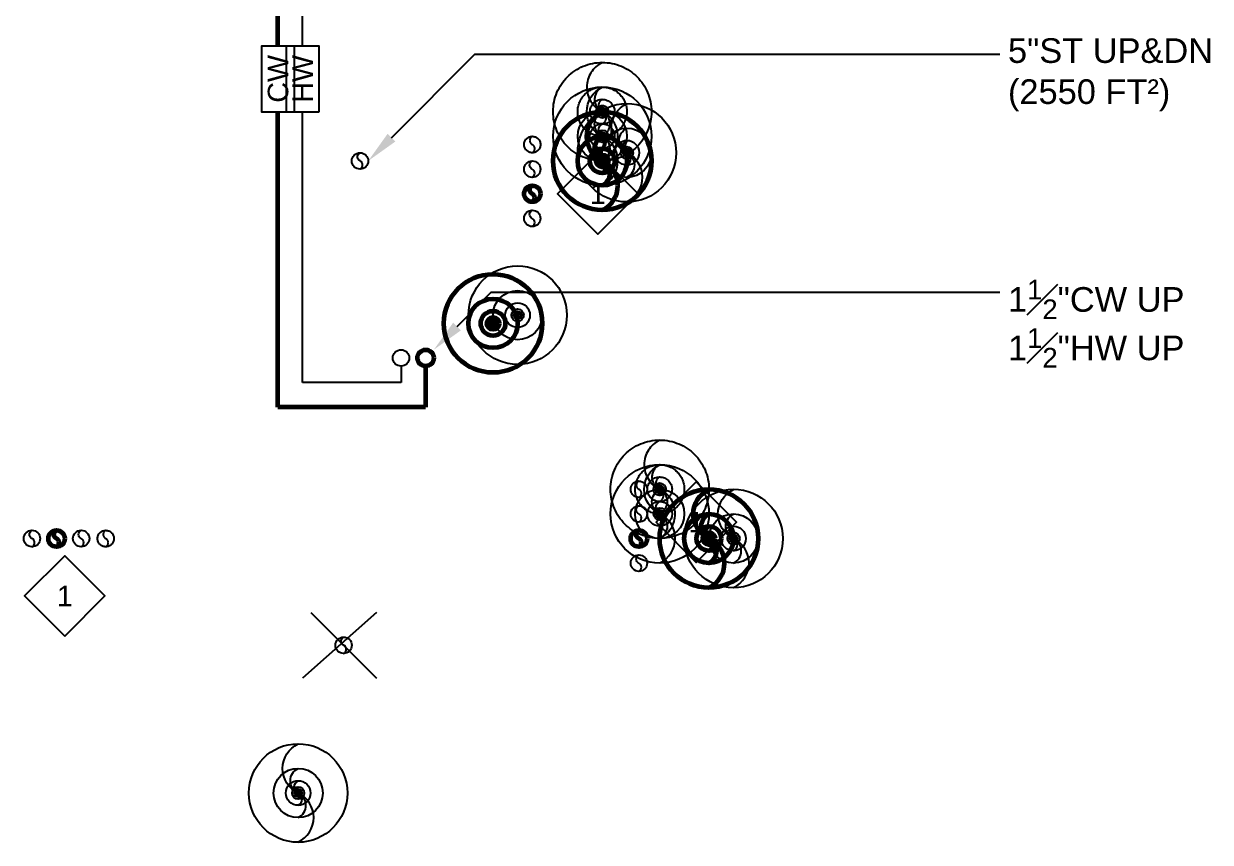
# Model space of a CAD drawing. Extents: x -3693 to 355, y -2748 to 2117.
# Drawn here: x -416 to 163, y -2280 to -1881 of the extents above; entities that cross this region are included whole.
import ezdxf
from ezdxf.enums import TextEntityAlignment as Align

# ---------------------------------------------------------------- set-up
doc = ezdxf.new("R2010")
doc.units = 0
doc.header["$LTSCALE"] = 48
doc.header["$MEASUREMENT"] = 0
doc.linetypes.add('VENT', pattern=[0.3, 0.2, -0.1])
for name, color, linetype in [('G-ANNO-TEXT', 70, 'Continuous'), ('G-ANNO-TEXT @ 128', 70, 'Continuous'), ('P-HW-N', 1, 'Continuous'), ('P-HW-N @ 1 (1)', 1, 'Continuous'), ('P-HW-N @ 1 (2)', 1, 'Continuous'), ('P-HW-N @ 12', 1, 'Continuous'), ('P-HW-N @ 128', 1, 'Continuous'), ('P-HW-N @ 16', 1, 'Continuous'), ('P-HW-N @ 192', 1, 'Continuous'), ('P-HW-N @ 2', 1, 'Continuous'), ('P-HW-N @ 24', 1, 'Continuous'), ('P-HW-N @ 384', 1, 'Continuous'), ('P-HW-N @ 4', 1, 'Continuous'), ('P-HW-N @ 48', 1, 'Continuous'), ('P-HW-N @ 64', 1, 'Continuous'), ('P-HW-N @ 768', 1, 'Continuous'), ('P-HW-N @ 8', 1, 'Continuous'), ('P-HW-N @ 96', 1, 'Continuous'), ('P-SAN-N', 6, 'Continuous'), ('P-SAN-N @ 1 (1)', 6, 'Continuous'), ('P-SAN-N @ 1 (2)', 6, 'Continuous'), ('P-SAN-N @ 12', 6, 'Continuous'), ('P-SAN-N @ 128', 6, 'Continuous'), ('P-SAN-N @ 16', 6, 'Continuous'), ('P-SAN-N @ 192', 6, 'Continuous'), ('P-SAN-N @ 2', 6, 'Continuous'), ('P-SAN-N @ 24', 6, 'Continuous'), ('P-SAN-N @ 384', 6, 'Continuous'), ('P-SAN-N @ 4', 6, 'Continuous'), ('P-SAN-N @ 48', 6, 'Continuous'), ('P-SAN-N @ 64', 6, 'Continuous'), ('P-SAN-N @ 768', 6, 'Continuous'), ('P-SAN-N @ 8', 6, 'Continuous'), ('P-SAN-N @ 96', 6, 'Continuous'), ('P-SANV-N', 5, 'VENT'), ('P-SANV-N @ 1 (1)', 5, 'VENT'), ('P-SANV-N @ 1 (2)', 5, 'VENT'), ('P-SANV-N @ 12', 5, 'VENT'), ('P-SANV-N @ 128', 5, 'VENT'), ('P-SANV-N @ 16', 5, 'VENT'), ('P-SANV-N @ 192', 5, 'VENT'), ('P-SANV-N @ 2', 5, 'VENT'), ('P-SANV-N @ 24', 5, 'VENT'), ('P-SANV-N @ 384', 5, 'VENT'), ('P-SANV-N @ 4', 5, 'VENT'), ('P-SANV-N @ 48', 5, 'VENT'), ('P-SANV-N @ 64', 5, 'VENT'), ('P-SANV-N @ 768', 5, 'VENT'), ('P-SANV-N @ 8', 5, 'VENT'), ('P-SANV-N @ 96', 5, 'VENT'), ('P-STRM-N', 2, 'Continuous'), ('P-STRM-N @ 1 (1)', 2, 'Continuous'), ('P-STRM-N @ 1 (2)', 2, 'Continuous'), ('P-STRM-N @ 12', 2, 'Continuous'), ('P-STRM-N @ 128', 2, 'Continuous'), ('P-STRM-N @ 16', 2, 'Continuous'), ('P-STRM-N @ 192', 2, 'Continuous'), ('P-STRM-N @ 2', 2, 'Continuous'), ('P-STRM-N @ 24', 2, 'Continuous'), ('P-STRM-N @ 384', 2, 'Continuous'), ('P-STRM-N @ 4', 2, 'Continuous'), ('P-STRM-N @ 48', 2, 'Continuous'), ('P-STRM-N @ 64', 2, 'Continuous'), ('P-STRM-N @ 768', 2, 'Continuous'), ('P-STRM-N @ 8', 2, 'Continuous'), ('P-STRM-N @ 96', 2, 'Continuous')]:
    doc.layers.add(name, color=color, linetype=linetype)
for name, color, linetype, lineweight in [('P-CW-N', 4, 'Continuous', 60), ('P-CW-N @ 1 (1)', 4, 'Continuous', 60), ('P-CW-N @ 1 (2)', 4, 'Continuous', 60), ('P-CW-N @ 12', 4, 'Continuous', 60), ('P-CW-N @ 128', 4, 'Continuous', 60), ('P-CW-N @ 16', 4, 'Continuous', 60), ('P-CW-N @ 192', 4, 'Continuous', 60), ('P-CW-N @ 2', 4, 'Continuous', 60), ('P-CW-N @ 24', 4, 'Continuous', 60), ('P-CW-N @ 384', 4, 'Continuous', 60), ('P-CW-N @ 4', 4, 'Continuous', 60), ('P-CW-N @ 48', 4, 'Continuous', 60), ('P-CW-N @ 64', 4, 'Continuous', 60), ('P-CW-N @ 768', 4, 'Continuous', 60), ('P-CW-N @ 8', 4, 'Continuous', 60), ('P-CW-N @ 96', 4, 'Continuous', 60)]:
    doc.layers.add(name, color=color, linetype=linetype, lineweight=lineweight)
doc.styles.add('Arial', font='arial.ttf')

# ---------------------------------------------------------------- blocks, each defined once
blk = doc.blocks.new('*U9')
blk.add_lwpolyline([(0, 0.03112, 0.634258), (0, 0, -0.634258), (0, -0.03112)], format="xyb")
blk.add_circle((0, 0), 0.03125)
blk = doc.blocks.new('*U714')
at = {"layer": 'P-STRM-N @ 1 (1)', "rotation": 180}
blk.add_blockref('*U9', (-282.16, -2256.26), dxfattribs=at)
at = {"layer": 'P-STRM-N @ 1 (2)', "rotation": 180}
blk.add_blockref('*U9', (-282.16, -2256.26), dxfattribs=at)
at = {"layer": 'P-STRM-N @ 12', "xscale": 12, "yscale": 12, "zscale": 12, "rotation": 180}
blk.add_blockref('*U9', (-282.16, -2256.26), dxfattribs=at)
at = {"layer": 'P-STRM-N @ 128', "xscale": 128, "yscale": 128, "zscale": 128, "rotation": 180}
blk.add_blockref('*U9', (-260, -2184.26), dxfattribs=at)
at = {"layer": 'P-STRM-N @ 16', "xscale": 16, "yscale": 16, "zscale": 16, "rotation": 180}
blk.add_blockref('*U9', (-282.16, -2256.26), dxfattribs=at)
at = {"layer": 'P-STRM-N @ 192', "xscale": 192, "yscale": 192, "zscale": 192, "rotation": 180}
blk.add_blockref('*U9', (-282.16, -2256.26), dxfattribs=at)
at = {"layer": 'P-STRM-N @ 2', "xscale": 2, "yscale": 2, "zscale": 2, "rotation": 180}
blk.add_blockref('*U9', (-282.16, -2256.26), dxfattribs=at)
at = {"layer": 'P-STRM-N @ 24', "xscale": 24, "yscale": 24, "zscale": 24, "rotation": 180}
blk.add_blockref('*U9', (-282.16, -2256.26), dxfattribs=at)
at = {"layer": 'P-STRM-N @ 384', "xscale": 384, "yscale": 384, "zscale": 384, "rotation": 180}
blk.add_blockref('*U9', (-282.16, -2256.26), dxfattribs=at)
at = {"layer": 'P-STRM-N @ 4', "xscale": 4, "yscale": 4, "zscale": 4, "rotation": 180}
blk.add_blockref('*U9', (-282.16, -2256.26), dxfattribs=at)
at = {"layer": 'P-STRM-N @ 48', "xscale": 48, "yscale": 48, "zscale": 48, "rotation": 180}
blk.add_blockref('*U9', (-282.16, -2256.26), dxfattribs=at)
at = {"layer": 'P-STRM-N @ 64', "xscale": 64, "yscale": 64, "zscale": 64, "rotation": 180}
blk.add_blockref('*U9', (-282.16, -2256.26), dxfattribs=at)
at = {"layer": 'P-STRM-N @ 768', "xscale": 768, "yscale": 768, "zscale": 768, "rotation": 180}
blk.add_blockref('*U9', (-282.16, -2256.26), dxfattribs=at)
at = {"layer": 'P-STRM-N @ 8', "xscale": 8, "yscale": 8, "zscale": 8, "rotation": 180}
blk.add_blockref('*U9', (-282.16, -2256.26), dxfattribs=at)
at = {"layer": 'P-STRM-N @ 96', "xscale": 96, "yscale": 96, "zscale": 96, "rotation": 180}
blk.add_blockref('*U9', (-282.16, -2256.26), dxfattribs=at)
blk = doc.blocks.new('DIAMOND TAG')
blk.add_lwpolyline([(0, -0.1533), (0.1533, 0), (0, 0.1533), (-0.1533, 0)], close=True)
at = {"style": 'Arial'}
blk.add_attdef('XXX', text='', height=0.0781, dxfattribs=at).set_placement((0, 0), align=Align.MIDDLE)
blk = doc.blocks.new('*U731')
at = {"layer": 'P-CW-N @ 1 (1)', "rotation": 180}
blk.add_blockref('*U9', (-133.84, -1948.26), dxfattribs=at)
at = {"layer": 'P-CW-N @ 1 (2)', "rotation": 180}
blk.add_blockref('*U9', (-133.84, -1948.26), dxfattribs=at)
at = {"layer": 'P-CW-N @ 12', "xscale": 12, "yscale": 12, "zscale": 12, "rotation": 180}
blk.add_blockref('*U9', (-133.84, -1948.26), dxfattribs=at)
at = {"layer": 'P-CW-N @ 128', "xscale": 128, "yscale": 128, "zscale": 128, "rotation": 180}
blk.add_blockref('*U9', (-168, -1964.26), dxfattribs=at)
at = {"layer": 'P-CW-N @ 16', "xscale": 16, "yscale": 16, "zscale": 16, "rotation": 180}
blk.add_blockref('*U9', (-133.84, -1948.26), dxfattribs=at)
at = {"layer": 'P-CW-N @ 192', "xscale": 192, "yscale": 192, "zscale": 192, "rotation": 180}
blk.add_blockref('*U9', (-133.84, -1948.26), dxfattribs=at)
at = {"layer": 'P-CW-N @ 2', "xscale": 2, "yscale": 2, "zscale": 2, "rotation": 180}
blk.add_blockref('*U9', (-133.84, -1948.26), dxfattribs=at)
at = {"layer": 'P-CW-N @ 24', "xscale": 24, "yscale": 24, "zscale": 24, "rotation": 180}
blk.add_blockref('*U9', (-133.84, -1948.26), dxfattribs=at)
at = {"layer": 'P-CW-N @ 384', "xscale": 384, "yscale": 384, "zscale": 384, "rotation": 180}
blk.add_blockref('*U9', (-133.84, -1948.26), dxfattribs=at)
at = {"layer": 'P-CW-N @ 4', "xscale": 4, "yscale": 4, "zscale": 4, "rotation": 180}
blk.add_blockref('*U9', (-133.84, -1948.26), dxfattribs=at)
at = {"layer": 'P-CW-N @ 48', "xscale": 48, "yscale": 48, "zscale": 48, "rotation": 180}
blk.add_blockref('*U9', (-133.84, -1948.26), dxfattribs=at)
at = {"layer": 'P-CW-N @ 64', "xscale": 64, "yscale": 64, "zscale": 64, "rotation": 180}
blk.add_blockref('*U9', (-133.84, -1948.26), dxfattribs=at)
at = {"layer": 'P-CW-N @ 768', "xscale": 768, "yscale": 768, "zscale": 768, "rotation": 180}
blk.add_blockref('*U9', (-133.84, -1948.26), dxfattribs=at)
at = {"layer": 'P-CW-N @ 8', "xscale": 8, "yscale": 8, "zscale": 8, "rotation": 180}
blk.add_blockref('*U9', (-133.84, -1948.26), dxfattribs=at)
at = {"layer": 'P-CW-N @ 96', "xscale": 96, "yscale": 96, "zscale": 96, "rotation": 180}
blk.add_blockref('*U9', (-133.84, -1948.26), dxfattribs=at)
blk = doc.blocks.new('*U732')
at = {"layer": 'P-HW-N @ 1 (1)', "rotation": 180}
blk.add_blockref('*U9', (-121.84, -1944.26), dxfattribs=at)
at = {"layer": 'P-HW-N @ 1 (2)', "rotation": 180}
blk.add_blockref('*U9', (-121.84, -1944.26), dxfattribs=at)
at = {"layer": 'P-HW-N @ 12', "xscale": 12, "yscale": 12, "zscale": 12, "rotation": 180}
blk.add_blockref('*U9', (-121.84, -1944.26), dxfattribs=at)
at = {"layer": 'P-HW-N @ 128', "xscale": 128, "yscale": 128, "zscale": 128, "rotation": 180}
blk.add_blockref('*U9', (-168, -1976.26), dxfattribs=at)
at = {"layer": 'P-HW-N @ 16', "xscale": 16, "yscale": 16, "zscale": 16, "rotation": 180}
blk.add_blockref('*U9', (-121.84, -1944.26), dxfattribs=at)
at = {"layer": 'P-HW-N @ 192', "xscale": 192, "yscale": 192, "zscale": 192, "rotation": 180}
blk.add_blockref('*U9', (-121.84, -1944.26), dxfattribs=at)
at = {"layer": 'P-HW-N @ 2', "xscale": 2, "yscale": 2, "zscale": 2, "rotation": 180}
blk.add_blockref('*U9', (-121.84, -1944.26), dxfattribs=at)
at = {"layer": 'P-HW-N @ 24', "xscale": 24, "yscale": 24, "zscale": 24, "rotation": 180}
blk.add_blockref('*U9', (-121.84, -1944.26), dxfattribs=at)
at = {"layer": 'P-HW-N @ 384', "xscale": 384, "yscale": 384, "zscale": 384, "rotation": 180}
blk.add_blockref('*U9', (-121.84, -1944.26), dxfattribs=at)
at = {"layer": 'P-HW-N @ 4', "xscale": 4, "yscale": 4, "zscale": 4, "rotation": 180}
blk.add_blockref('*U9', (-121.84, -1944.26), dxfattribs=at)
at = {"layer": 'P-HW-N @ 48', "xscale": 48, "yscale": 48, "zscale": 48, "rotation": 180}
blk.add_blockref('*U9', (-121.84, -1944.26), dxfattribs=at)
at = {"layer": 'P-HW-N @ 64', "xscale": 64, "yscale": 64, "zscale": 64, "rotation": 180}
blk.add_blockref('*U9', (-121.84, -1944.26), dxfattribs=at)
at = {"layer": 'P-HW-N @ 768', "xscale": 768, "yscale": 768, "zscale": 768, "rotation": 180}
blk.add_blockref('*U9', (-121.84, -1944.26), dxfattribs=at)
at = {"layer": 'P-HW-N @ 8', "xscale": 8, "yscale": 8, "zscale": 8, "rotation": 180}
blk.add_blockref('*U9', (-121.84, -1944.26), dxfattribs=at)
at = {"layer": 'P-HW-N @ 96', "xscale": 96, "yscale": 96, "zscale": 96, "rotation": 180}
blk.add_blockref('*U9', (-121.84, -1944.26), dxfattribs=at)
blk = doc.blocks.new('*U733')
at = {"layer": 'P-SAN-N @ 1 (1)', "rotation": 180}
blk.add_blockref('*U9', (-133.84, -1936.26), dxfattribs=at)
at = {"layer": 'P-SAN-N @ 1 (2)', "rotation": 180}
blk.add_blockref('*U9', (-133.84, -1936.26), dxfattribs=at)
at = {"layer": 'P-SAN-N @ 12', "xscale": 12, "yscale": 12, "zscale": 12, "rotation": 180}
blk.add_blockref('*U9', (-133.84, -1936.26), dxfattribs=at)
at = {"layer": 'P-SAN-N @ 128', "xscale": 128, "yscale": 128, "zscale": 128, "rotation": 180}
blk.add_blockref('*U9', (-168, -1952.26), dxfattribs=at)
at = {"layer": 'P-SAN-N @ 16', "xscale": 16, "yscale": 16, "zscale": 16, "rotation": 180}
blk.add_blockref('*U9', (-133.84, -1936.26), dxfattribs=at)
at = {"layer": 'P-SAN-N @ 192', "xscale": 192, "yscale": 192, "zscale": 192, "rotation": 180}
blk.add_blockref('*U9', (-133.84, -1936.26), dxfattribs=at)
at = {"layer": 'P-SAN-N @ 2', "xscale": 2, "yscale": 2, "zscale": 2, "rotation": 180}
blk.add_blockref('*U9', (-133.84, -1936.26), dxfattribs=at)
at = {"layer": 'P-SAN-N @ 24', "xscale": 24, "yscale": 24, "zscale": 24, "rotation": 180}
blk.add_blockref('*U9', (-133.84, -1936.26), dxfattribs=at)
at = {"layer": 'P-SAN-N @ 384', "xscale": 384, "yscale": 384, "zscale": 384, "rotation": 180}
blk.add_blockref('*U9', (-133.84, -1936.26), dxfattribs=at)
at = {"layer": 'P-SAN-N @ 4', "xscale": 4, "yscale": 4, "zscale": 4, "rotation": 180}
blk.add_blockref('*U9', (-133.84, -1936.26), dxfattribs=at)
at = {"layer": 'P-SAN-N @ 48', "xscale": 48, "yscale": 48, "zscale": 48, "rotation": 180}
blk.add_blockref('*U9', (-133.84, -1936.26), dxfattribs=at)
at = {"layer": 'P-SAN-N @ 64', "xscale": 64, "yscale": 64, "zscale": 64, "rotation": 180}
blk.add_blockref('*U9', (-133.84, -1936.26), dxfattribs=at)
at = {"layer": 'P-SAN-N @ 768', "xscale": 768, "yscale": 768, "zscale": 768, "rotation": 180}
blk.add_blockref('*U9', (-133.84, -1936.26), dxfattribs=at)
at = {"layer": 'P-SAN-N @ 8', "xscale": 8, "yscale": 8, "zscale": 8, "rotation": 180}
blk.add_blockref('*U9', (-133.84, -1936.26), dxfattribs=at)
at = {"layer": 'P-SAN-N @ 96', "xscale": 96, "yscale": 96, "zscale": 96, "rotation": 180}
blk.add_blockref('*U9', (-133.84, -1936.26), dxfattribs=at)
blk = doc.blocks.new('*U734')
at = {"layer": 'P-SANV-N @ 1 (1)', "rotation": 180}
blk.add_blockref('*U9', (-133.84, -1924.26), dxfattribs=at)
at = {"layer": 'P-SANV-N @ 1 (2)', "rotation": 180}
blk.add_blockref('*U9', (-133.84, -1924.26), dxfattribs=at)
at = {"layer": 'P-SANV-N @ 12', "xscale": 12, "yscale": 12, "zscale": 12, "rotation": 180}
blk.add_blockref('*U9', (-133.84, -1924.26), dxfattribs=at)
at = {"layer": 'P-SANV-N @ 128', "xscale": 128, "yscale": 128, "zscale": 128, "rotation": 180}
blk.add_blockref('*U9', (-168, -1940.26), dxfattribs=at)
at = {"layer": 'P-SANV-N @ 16', "xscale": 16, "yscale": 16, "zscale": 16, "rotation": 180}
blk.add_blockref('*U9', (-133.84, -1924.26), dxfattribs=at)
at = {"layer": 'P-SANV-N @ 192', "xscale": 192, "yscale": 192, "zscale": 192, "rotation": 180}
blk.add_blockref('*U9', (-133.84, -1924.26), dxfattribs=at)
at = {"layer": 'P-SANV-N @ 2', "xscale": 2, "yscale": 2, "zscale": 2, "rotation": 180}
blk.add_blockref('*U9', (-133.84, -1924.26), dxfattribs=at)
at = {"layer": 'P-SANV-N @ 24', "xscale": 24, "yscale": 24, "zscale": 24, "rotation": 180}
blk.add_blockref('*U9', (-133.84, -1924.26), dxfattribs=at)
at = {"layer": 'P-SANV-N @ 384', "xscale": 384, "yscale": 384, "zscale": 384, "rotation": 180}
blk.add_blockref('*U9', (-133.84, -1924.26), dxfattribs=at)
at = {"layer": 'P-SANV-N @ 4', "xscale": 4, "yscale": 4, "zscale": 4, "rotation": 180}
blk.add_blockref('*U9', (-133.84, -1924.26), dxfattribs=at)
at = {"layer": 'P-SANV-N @ 48', "xscale": 48, "yscale": 48, "zscale": 48, "rotation": 180}
blk.add_blockref('*U9', (-133.84, -1924.26), dxfattribs=at)
at = {"layer": 'P-SANV-N @ 64', "xscale": 64, "yscale": 64, "zscale": 64, "rotation": 180}
blk.add_blockref('*U9', (-133.84, -1924.26), dxfattribs=at)
at = {"layer": 'P-SANV-N @ 768', "xscale": 768, "yscale": 768, "zscale": 768, "rotation": 180}
blk.add_blockref('*U9', (-133.84, -1924.26), dxfattribs=at)
at = {"layer": 'P-SANV-N @ 8', "xscale": 8, "yscale": 8, "zscale": 8, "rotation": 180}
blk.add_blockref('*U9', (-133.84, -1924.26), dxfattribs=at)
at = {"layer": 'P-SANV-N @ 96', "xscale": 96, "yscale": 96, "zscale": 96, "rotation": 180}
blk.add_blockref('*U9', (-133.84, -1924.26), dxfattribs=at)
blk = doc.blocks.new('*U12')
blk.add_circle((0, 0), 0.03125)
blk = doc.blocks.new('*U747')
at = {"layer": 'P-CW-N @ 1 (1)', "rotation": 180}
blk.add_blockref('*U12', (-187.13, -2027.41), dxfattribs=at)
at = {"layer": 'P-CW-N @ 1 (2)', "rotation": 180}
blk.add_blockref('*U12', (-187.13, -2027.41), dxfattribs=at)
at = {"layer": 'P-CW-N @ 12', "xscale": 12, "yscale": 12, "zscale": 12, "rotation": 180}
blk.add_blockref('*U12', (-187.13, -2027.41), dxfattribs=at)
at = {"layer": 'P-CW-N @ 128', "xscale": 128, "yscale": 128, "zscale": 128, "rotation": 180}
blk.add_blockref('*U12', (-220, -2044.26), dxfattribs=at)
at = {"layer": 'P-CW-N @ 16', "xscale": 16, "yscale": 16, "zscale": 16, "rotation": 180}
blk.add_blockref('*U12', (-187.13, -2027.41), dxfattribs=at)
at = {"layer": 'P-CW-N @ 192', "xscale": 192, "yscale": 192, "zscale": 192, "rotation": 180}
blk.add_blockref('*U12', (-187.13, -2027.41), dxfattribs=at)
at = {"layer": 'P-CW-N @ 2', "xscale": 2, "yscale": 2, "zscale": 2, "rotation": 180}
blk.add_blockref('*U12', (-187.13, -2027.41), dxfattribs=at)
at = {"layer": 'P-CW-N @ 24', "xscale": 24, "yscale": 24, "zscale": 24, "rotation": 180}
blk.add_blockref('*U12', (-187.13, -2027.41), dxfattribs=at)
at = {"layer": 'P-CW-N @ 384', "xscale": 384, "yscale": 384, "zscale": 384, "rotation": 180}
blk.add_blockref('*U12', (-187.13, -2027.41), dxfattribs=at)
at = {"layer": 'P-CW-N @ 4', "xscale": 4, "yscale": 4, "zscale": 4, "rotation": 180}
blk.add_blockref('*U12', (-187.13, -2027.41), dxfattribs=at)
at = {"layer": 'P-CW-N @ 48', "xscale": 48, "yscale": 48, "zscale": 48, "rotation": 180}
blk.add_blockref('*U12', (-187.13, -2027.41), dxfattribs=at)
at = {"layer": 'P-CW-N @ 64', "xscale": 64, "yscale": 64, "zscale": 64, "rotation": 180}
blk.add_blockref('*U12', (-187.13, -2027.41), dxfattribs=at)
at = {"layer": 'P-CW-N @ 768', "xscale": 768, "yscale": 768, "zscale": 768, "rotation": 180}
blk.add_blockref('*U12', (-187.13, -2027.41), dxfattribs=at)
at = {"layer": 'P-CW-N @ 8', "xscale": 8, "yscale": 8, "zscale": 8, "rotation": 180}
blk.add_blockref('*U12', (-187.13, -2027.41), dxfattribs=at)
at = {"layer": 'P-CW-N @ 96', "xscale": 96, "yscale": 96, "zscale": 96, "rotation": 180}
blk.add_blockref('*U12', (-187.13, -2027.41), dxfattribs=at)
blk = doc.blocks.new('*U748')
at = {"layer": 'P-HW-N @ 1 (1)', "rotation": 180}
blk.add_blockref('*U12', (-175.13, -2023.41), dxfattribs=at)
at = {"layer": 'P-HW-N @ 1 (2)', "rotation": 180}
blk.add_blockref('*U12', (-175.13, -2023.41), dxfattribs=at)
at = {"layer": 'P-HW-N @ 12', "xscale": 12, "yscale": 12, "zscale": 12, "rotation": 180}
blk.add_blockref('*U12', (-175.13, -2023.41), dxfattribs=at)
at = {"layer": 'P-HW-N @ 128', "xscale": 128, "yscale": 128, "zscale": 128, "rotation": 180}
blk.add_blockref('*U12', (-232, -2044.26), dxfattribs=at)
at = {"layer": 'P-HW-N @ 16', "xscale": 16, "yscale": 16, "zscale": 16, "rotation": 180}
blk.add_blockref('*U12', (-175.13, -2023.41), dxfattribs=at)
at = {"layer": 'P-HW-N @ 192', "xscale": 192, "yscale": 192, "zscale": 192, "rotation": 180}
blk.add_blockref('*U12', (-175.13, -2023.41), dxfattribs=at)
at = {"layer": 'P-HW-N @ 2', "xscale": 2, "yscale": 2, "zscale": 2, "rotation": 180}
blk.add_blockref('*U12', (-175.13, -2023.41), dxfattribs=at)
at = {"layer": 'P-HW-N @ 24', "xscale": 24, "yscale": 24, "zscale": 24, "rotation": 180}
blk.add_blockref('*U12', (-175.13, -2023.41), dxfattribs=at)
at = {"layer": 'P-HW-N @ 384', "xscale": 384, "yscale": 384, "zscale": 384, "rotation": 180}
blk.add_blockref('*U12', (-175.13, -2023.41), dxfattribs=at)
at = {"layer": 'P-HW-N @ 4', "xscale": 4, "yscale": 4, "zscale": 4, "rotation": 180}
blk.add_blockref('*U12', (-175.13, -2023.41), dxfattribs=at)
at = {"layer": 'P-HW-N @ 48', "xscale": 48, "yscale": 48, "zscale": 48, "rotation": 180}
blk.add_blockref('*U12', (-175.13, -2023.41), dxfattribs=at)
at = {"layer": 'P-HW-N @ 64', "xscale": 64, "yscale": 64, "zscale": 64, "rotation": 180}
blk.add_blockref('*U12', (-175.13, -2023.41), dxfattribs=at)
at = {"layer": 'P-HW-N @ 768', "xscale": 768, "yscale": 768, "zscale": 768, "rotation": 180}
blk.add_blockref('*U12', (-175.13, -2023.41), dxfattribs=at)
at = {"layer": 'P-HW-N @ 8', "xscale": 8, "yscale": 8, "zscale": 8, "rotation": 180}
blk.add_blockref('*U12', (-175.13, -2023.41), dxfattribs=at)
at = {"layer": 'P-HW-N @ 96', "xscale": 96, "yscale": 96, "zscale": 96, "rotation": 180}
blk.add_blockref('*U12', (-175.13, -2023.41), dxfattribs=at)
blk = doc.blocks.new('*U20')
at = {"layer": 'DEFPOINTS'}
blk.add_lwpolyline([(-0.125, -0.0625), (0.125, -0.0625), (0.125, 0.0625), (-0.125, 0.0625)], close=True, dxfattribs=at)
at = {"style": 'Arial'}
blk.add_text('HW', height=0.07812, dxfattribs=at).set_placement((0, 0), align=Align.MIDDLE)
blk = doc.blocks.new('*U23')
at = {"layer": 'DEFPOINTS'}
blk.add_lwpolyline([(-0.125, -0.0625), (0.125, -0.0625), (0.125, 0.0625), (-0.125, 0.0625)], close=True, dxfattribs=at)
at = {"style": 'Arial'}
blk.add_text('CW', height=0.07812, dxfattribs=at).set_placement((0, 0), align=Align.MIDDLE)
blk = doc.blocks.new('*U787')
at = {"layer": 'P-STRM-N @ 1 (1)', "rotation": 180}
blk.add_blockref('*U9', (-282.16, -2256.26), dxfattribs=at)
at = {"layer": 'P-STRM-N @ 1 (2)', "rotation": 180}
blk.add_blockref('*U9', (-282.16, -2256.26), dxfattribs=at)
at = {"layer": 'P-STRM-N @ 12', "xscale": 12, "yscale": 12, "zscale": 12, "rotation": 180}
blk.add_blockref('*U9', (-282.16, -2256.26), dxfattribs=at)
at = {"layer": 'P-STRM-N @ 128', "xscale": 128, "yscale": 128, "zscale": 128, "rotation": 180}
blk.add_blockref('*U9', (-260, -2184.26), dxfattribs=at)
at = {"layer": 'P-STRM-N @ 16', "xscale": 16, "yscale": 16, "zscale": 16, "rotation": 180}
blk.add_blockref('*U9', (-282.16, -2256.26), dxfattribs=at)
at = {"layer": 'P-STRM-N @ 192', "xscale": 192, "yscale": 192, "zscale": 192, "rotation": 180}
blk.add_blockref('*U9', (-282.16, -2256.26), dxfattribs=at)
at = {"layer": 'P-STRM-N @ 2', "xscale": 2, "yscale": 2, "zscale": 2, "rotation": 180}
blk.add_blockref('*U9', (-282.16, -2256.26), dxfattribs=at)
at = {"layer": 'P-STRM-N @ 24', "xscale": 24, "yscale": 24, "zscale": 24, "rotation": 180}
blk.add_blockref('*U9', (-282.16, -2256.26), dxfattribs=at)
at = {"layer": 'P-STRM-N @ 384', "xscale": 384, "yscale": 384, "zscale": 384, "rotation": 180}
blk.add_blockref('*U9', (-282.16, -2256.26), dxfattribs=at)
at = {"layer": 'P-STRM-N @ 4', "xscale": 4, "yscale": 4, "zscale": 4, "rotation": 180}
blk.add_blockref('*U9', (-282.16, -2256.26), dxfattribs=at)
at = {"layer": 'P-STRM-N @ 48', "xscale": 48, "yscale": 48, "zscale": 48, "rotation": 180}
blk.add_blockref('*U9', (-282.16, -2256.26), dxfattribs=at)
at = {"layer": 'P-STRM-N @ 64', "xscale": 64, "yscale": 64, "zscale": 64, "rotation": 180}
blk.add_blockref('*U9', (-282.16, -2256.26), dxfattribs=at)
at = {"layer": 'P-STRM-N @ 768', "xscale": 768, "yscale": 768, "zscale": 768, "rotation": 180}
blk.add_blockref('*U9', (-282.16, -2256.26), dxfattribs=at)
at = {"layer": 'P-STRM-N @ 8', "xscale": 8, "yscale": 8, "zscale": 8, "rotation": 180}
blk.add_blockref('*U9', (-282.16, -2256.26), dxfattribs=at)
at = {"layer": 'P-STRM-N @ 96', "xscale": 96, "yscale": 96, "zscale": 96, "rotation": 180}
blk.add_blockref('*U9', (-282.16, -2256.26), dxfattribs=at)
blk = doc.blocks.new('*U788')
at = {"layer": 'P-STRM-N @ 1 (1)', "rotation": 180}
blk.add_blockref('*U9', (-282.16, -2256.26), dxfattribs=at)
at = {"layer": 'P-STRM-N @ 1 (2)', "rotation": 180}
blk.add_blockref('*U9', (-282.16, -2256.26), dxfattribs=at)
at = {"layer": 'P-STRM-N @ 12', "xscale": 12, "yscale": 12, "zscale": 12, "rotation": 180}
blk.add_blockref('*U9', (-282.16, -2256.26), dxfattribs=at)
at = {"layer": 'P-STRM-N @ 128', "xscale": 128, "yscale": 128, "zscale": 128, "rotation": 180}
blk.add_blockref('*U9', (-260, -2184.26), dxfattribs=at)
at = {"layer": 'P-STRM-N @ 16', "xscale": 16, "yscale": 16, "zscale": 16, "rotation": 180}
blk.add_blockref('*U9', (-282.16, -2256.26), dxfattribs=at)
at = {"layer": 'P-STRM-N @ 192', "xscale": 192, "yscale": 192, "zscale": 192, "rotation": 180}
blk.add_blockref('*U9', (-282.16, -2256.26), dxfattribs=at)
at = {"layer": 'P-STRM-N @ 2', "xscale": 2, "yscale": 2, "zscale": 2, "rotation": 180}
blk.add_blockref('*U9', (-282.16, -2256.26), dxfattribs=at)
at = {"layer": 'P-STRM-N @ 24', "xscale": 24, "yscale": 24, "zscale": 24, "rotation": 180}
blk.add_blockref('*U9', (-282.16, -2256.26), dxfattribs=at)
at = {"layer": 'P-STRM-N @ 384', "xscale": 384, "yscale": 384, "zscale": 384, "rotation": 180}
blk.add_blockref('*U9', (-282.16, -2256.26), dxfattribs=at)
at = {"layer": 'P-STRM-N @ 4', "xscale": 4, "yscale": 4, "zscale": 4, "rotation": 180}
blk.add_blockref('*U9', (-282.16, -2256.26), dxfattribs=at)
at = {"layer": 'P-STRM-N @ 48', "xscale": 48, "yscale": 48, "zscale": 48, "rotation": 180}
blk.add_blockref('*U9', (-282.16, -2256.26), dxfattribs=at)
at = {"layer": 'P-STRM-N @ 64', "xscale": 64, "yscale": 64, "zscale": 64, "rotation": 180}
blk.add_blockref('*U9', (-282.16, -2256.26), dxfattribs=at)
at = {"layer": 'P-STRM-N @ 768', "xscale": 768, "yscale": 768, "zscale": 768, "rotation": 180}
blk.add_blockref('*U9', (-282.16, -2256.26), dxfattribs=at)
at = {"layer": 'P-STRM-N @ 8', "xscale": 8, "yscale": 8, "zscale": 8, "rotation": 180}
blk.add_blockref('*U9', (-282.16, -2256.26), dxfattribs=at)
at = {"layer": 'P-STRM-N @ 96', "xscale": 96, "yscale": 96, "zscale": 96, "rotation": 180}
blk.add_blockref('*U9', (-282.16, -2256.26), dxfattribs=at)
blk = doc.blocks.new('*U809')
at = {"layer": 'P-SAN-N @ 1 (1)', "rotation": 180}
blk.add_blockref('*U9', (-105.84, -2120.26), dxfattribs=at)
at = {"layer": 'P-SAN-N @ 1 (2)', "rotation": 180}
blk.add_blockref('*U9', (-105.84, -2120.26), dxfattribs=at)
at = {"layer": 'P-SAN-N @ 12', "xscale": 12, "yscale": 12, "zscale": 12, "rotation": 180}
blk.add_blockref('*U9', (-105.84, -2120.26), dxfattribs=at)
at = {"layer": 'P-SAN-N @ 128', "xscale": 128, "yscale": 128, "zscale": 128, "rotation": 180}
blk.add_blockref('*U9', (-116, -2120.26), dxfattribs=at)
at = {"layer": 'P-SAN-N @ 16', "xscale": 16, "yscale": 16, "zscale": 16, "rotation": 180}
blk.add_blockref('*U9', (-105.84, -2120.26), dxfattribs=at)
at = {"layer": 'P-SAN-N @ 192', "xscale": 192, "yscale": 192, "zscale": 192, "rotation": 180}
blk.add_blockref('*U9', (-105.84, -2120.26), dxfattribs=at)
at = {"layer": 'P-SAN-N @ 2', "xscale": 2, "yscale": 2, "zscale": 2, "rotation": 180}
blk.add_blockref('*U9', (-105.84, -2120.26), dxfattribs=at)
at = {"layer": 'P-SAN-N @ 24', "xscale": 24, "yscale": 24, "zscale": 24, "rotation": 180}
blk.add_blockref('*U9', (-105.84, -2120.26), dxfattribs=at)
at = {"layer": 'P-SAN-N @ 384', "xscale": 384, "yscale": 384, "zscale": 384, "rotation": 180}
blk.add_blockref('*U9', (-105.84, -2120.26), dxfattribs=at)
at = {"layer": 'P-SAN-N @ 4', "xscale": 4, "yscale": 4, "zscale": 4, "rotation": 180}
blk.add_blockref('*U9', (-105.84, -2120.26), dxfattribs=at)
at = {"layer": 'P-SAN-N @ 48', "xscale": 48, "yscale": 48, "zscale": 48, "rotation": 180}
blk.add_blockref('*U9', (-105.84, -2120.26), dxfattribs=at)
at = {"layer": 'P-SAN-N @ 64', "xscale": 64, "yscale": 64, "zscale": 64, "rotation": 180}
blk.add_blockref('*U9', (-105.84, -2120.26), dxfattribs=at)
at = {"layer": 'P-SAN-N @ 768', "xscale": 768, "yscale": 768, "zscale": 768, "rotation": 180}
blk.add_blockref('*U9', (-105.84, -2120.26), dxfattribs=at)
at = {"layer": 'P-SAN-N @ 8', "xscale": 8, "yscale": 8, "zscale": 8, "rotation": 180}
blk.add_blockref('*U9', (-105.84, -2120.26), dxfattribs=at)
at = {"layer": 'P-SAN-N @ 96', "xscale": 96, "yscale": 96, "zscale": 96, "rotation": 180}
blk.add_blockref('*U9', (-105.84, -2120.26), dxfattribs=at)
blk = doc.blocks.new('*U810')
at = {"layer": 'P-SANV-N @ 1 (1)', "rotation": 180}
blk.add_blockref('*U9', (-105.84, -2108.26), dxfattribs=at)
at = {"layer": 'P-SANV-N @ 1 (2)', "rotation": 180}
blk.add_blockref('*U9', (-105.84, -2108.26), dxfattribs=at)
at = {"layer": 'P-SANV-N @ 12', "xscale": 12, "yscale": 12, "zscale": 12, "rotation": 180}
blk.add_blockref('*U9', (-105.84, -2108.26), dxfattribs=at)
at = {"layer": 'P-SANV-N @ 128', "xscale": 128, "yscale": 128, "zscale": 128, "rotation": 180}
blk.add_blockref('*U9', (-116, -2108.26), dxfattribs=at)
at = {"layer": 'P-SANV-N @ 16', "xscale": 16, "yscale": 16, "zscale": 16, "rotation": 180}
blk.add_blockref('*U9', (-105.84, -2108.26), dxfattribs=at)
at = {"layer": 'P-SANV-N @ 192', "xscale": 192, "yscale": 192, "zscale": 192, "rotation": 180}
blk.add_blockref('*U9', (-105.84, -2108.26), dxfattribs=at)
at = {"layer": 'P-SANV-N @ 2', "xscale": 2, "yscale": 2, "zscale": 2, "rotation": 180}
blk.add_blockref('*U9', (-105.84, -2108.26), dxfattribs=at)
at = {"layer": 'P-SANV-N @ 24', "xscale": 24, "yscale": 24, "zscale": 24, "rotation": 180}
blk.add_blockref('*U9', (-105.84, -2108.26), dxfattribs=at)
at = {"layer": 'P-SANV-N @ 384', "xscale": 384, "yscale": 384, "zscale": 384, "rotation": 180}
blk.add_blockref('*U9', (-105.84, -2108.26), dxfattribs=at)
at = {"layer": 'P-SANV-N @ 4', "xscale": 4, "yscale": 4, "zscale": 4, "rotation": 180}
blk.add_blockref('*U9', (-105.84, -2108.26), dxfattribs=at)
at = {"layer": 'P-SANV-N @ 48', "xscale": 48, "yscale": 48, "zscale": 48, "rotation": 180}
blk.add_blockref('*U9', (-105.84, -2108.26), dxfattribs=at)
at = {"layer": 'P-SANV-N @ 64', "xscale": 64, "yscale": 64, "zscale": 64, "rotation": 180}
blk.add_blockref('*U9', (-105.84, -2108.26), dxfattribs=at)
at = {"layer": 'P-SANV-N @ 768', "xscale": 768, "yscale": 768, "zscale": 768, "rotation": 180}
blk.add_blockref('*U9', (-105.84, -2108.26), dxfattribs=at)
at = {"layer": 'P-SANV-N @ 8', "xscale": 8, "yscale": 8, "zscale": 8, "rotation": 180}
blk.add_blockref('*U9', (-105.84, -2108.26), dxfattribs=at)
at = {"layer": 'P-SANV-N @ 96', "xscale": 96, "yscale": 96, "zscale": 96, "rotation": 180}
blk.add_blockref('*U9', (-105.84, -2108.26), dxfattribs=at)
blk = doc.blocks.new('*U811')
at = {"layer": 'P-CW-N @ 1 (1)', "rotation": 180}
blk.add_blockref('*U9', (-81.84, -2132.26), dxfattribs=at)
at = {"layer": 'P-CW-N @ 1 (2)', "rotation": 180}
blk.add_blockref('*U9', (-81.84, -2132.26), dxfattribs=at)
at = {"layer": 'P-CW-N @ 12', "xscale": 12, "yscale": 12, "zscale": 12, "rotation": 180}
blk.add_blockref('*U9', (-81.84, -2132.26), dxfattribs=at)
at = {"layer": 'P-CW-N @ 128', "xscale": 128, "yscale": 128, "zscale": 128, "rotation": 180}
blk.add_blockref('*U9', (-116, -2132.26), dxfattribs=at)
at = {"layer": 'P-CW-N @ 16', "xscale": 16, "yscale": 16, "zscale": 16, "rotation": 180}
blk.add_blockref('*U9', (-81.84, -2132.26), dxfattribs=at)
at = {"layer": 'P-CW-N @ 192', "xscale": 192, "yscale": 192, "zscale": 192, "rotation": 180}
blk.add_blockref('*U9', (-81.84, -2132.26), dxfattribs=at)
at = {"layer": 'P-CW-N @ 2', "xscale": 2, "yscale": 2, "zscale": 2, "rotation": 180}
blk.add_blockref('*U9', (-81.84, -2132.26), dxfattribs=at)
at = {"layer": 'P-CW-N @ 24', "xscale": 24, "yscale": 24, "zscale": 24, "rotation": 180}
blk.add_blockref('*U9', (-81.84, -2132.26), dxfattribs=at)
at = {"layer": 'P-CW-N @ 384', "xscale": 384, "yscale": 384, "zscale": 384, "rotation": 180}
blk.add_blockref('*U9', (-81.84, -2132.26), dxfattribs=at)
at = {"layer": 'P-CW-N @ 4', "xscale": 4, "yscale": 4, "zscale": 4, "rotation": 180}
blk.add_blockref('*U9', (-81.84, -2132.26), dxfattribs=at)
at = {"layer": 'P-CW-N @ 48', "xscale": 48, "yscale": 48, "zscale": 48, "rotation": 180}
blk.add_blockref('*U9', (-81.84, -2132.26), dxfattribs=at)
at = {"layer": 'P-CW-N @ 64', "xscale": 64, "yscale": 64, "zscale": 64, "rotation": 180}
blk.add_blockref('*U9', (-81.84, -2132.26), dxfattribs=at)
at = {"layer": 'P-CW-N @ 768', "xscale": 768, "yscale": 768, "zscale": 768, "rotation": 180}
blk.add_blockref('*U9', (-81.84, -2132.26), dxfattribs=at)
at = {"layer": 'P-CW-N @ 8', "xscale": 8, "yscale": 8, "zscale": 8, "rotation": 180}
blk.add_blockref('*U9', (-81.84, -2132.26), dxfattribs=at)
at = {"layer": 'P-CW-N @ 96', "xscale": 96, "yscale": 96, "zscale": 96, "rotation": 180}
blk.add_blockref('*U9', (-81.84, -2132.26), dxfattribs=at)
blk = doc.blocks.new('*U812')
at = {"layer": 'P-HW-N @ 1 (1)', "rotation": 180}
blk.add_blockref('*U9', (-69.84, -2132.26), dxfattribs=at)
at = {"layer": 'P-HW-N @ 1 (2)', "rotation": 180}
blk.add_blockref('*U9', (-69.84, -2132.26), dxfattribs=at)
at = {"layer": 'P-HW-N @ 12', "xscale": 12, "yscale": 12, "zscale": 12, "rotation": 180}
blk.add_blockref('*U9', (-69.84, -2132.26), dxfattribs=at)
at = {"layer": 'P-HW-N @ 128', "xscale": 128, "yscale": 128, "zscale": 128, "rotation": 180}
blk.add_blockref('*U9', (-116, -2144.26), dxfattribs=at)
at = {"layer": 'P-HW-N @ 16', "xscale": 16, "yscale": 16, "zscale": 16, "rotation": 180}
blk.add_blockref('*U9', (-69.84, -2132.26), dxfattribs=at)
at = {"layer": 'P-HW-N @ 192', "xscale": 192, "yscale": 192, "zscale": 192, "rotation": 180}
blk.add_blockref('*U9', (-69.84, -2132.26), dxfattribs=at)
at = {"layer": 'P-HW-N @ 2', "xscale": 2, "yscale": 2, "zscale": 2, "rotation": 180}
blk.add_blockref('*U9', (-69.84, -2132.26), dxfattribs=at)
at = {"layer": 'P-HW-N @ 24', "xscale": 24, "yscale": 24, "zscale": 24, "rotation": 180}
blk.add_blockref('*U9', (-69.84, -2132.26), dxfattribs=at)
at = {"layer": 'P-HW-N @ 384', "xscale": 384, "yscale": 384, "zscale": 384, "rotation": 180}
blk.add_blockref('*U9', (-69.84, -2132.26), dxfattribs=at)
at = {"layer": 'P-HW-N @ 4', "xscale": 4, "yscale": 4, "zscale": 4, "rotation": 180}
blk.add_blockref('*U9', (-69.84, -2132.26), dxfattribs=at)
at = {"layer": 'P-HW-N @ 48', "xscale": 48, "yscale": 48, "zscale": 48, "rotation": 180}
blk.add_blockref('*U9', (-69.84, -2132.26), dxfattribs=at)
at = {"layer": 'P-HW-N @ 64', "xscale": 64, "yscale": 64, "zscale": 64, "rotation": 180}
blk.add_blockref('*U9', (-69.84, -2132.26), dxfattribs=at)
at = {"layer": 'P-HW-N @ 768', "xscale": 768, "yscale": 768, "zscale": 768, "rotation": 180}
blk.add_blockref('*U9', (-69.84, -2132.26), dxfattribs=at)
at = {"layer": 'P-HW-N @ 8', "xscale": 8, "yscale": 8, "zscale": 8, "rotation": 180}
blk.add_blockref('*U9', (-69.84, -2132.26), dxfattribs=at)
at = {"layer": 'P-HW-N @ 96', "xscale": 96, "yscale": 96, "zscale": 96, "rotation": 180}
blk.add_blockref('*U9', (-69.84, -2132.26), dxfattribs=at)
blk = doc.blocks.new('*U813')
at = {"layer": 'P-STRM-N @ 1 (1)', "rotation": 180}
blk.add_blockref('*U9', (-282.16, -2256.26), dxfattribs=at)
at = {"layer": 'P-STRM-N @ 1 (2)', "rotation": 180}
blk.add_blockref('*U9', (-282.16, -2256.26), dxfattribs=at)
at = {"layer": 'P-STRM-N @ 12', "xscale": 12, "yscale": 12, "zscale": 12, "rotation": 180}
blk.add_blockref('*U9', (-282.16, -2256.26), dxfattribs=at)
at = {"layer": 'P-STRM-N @ 128', "xscale": 128, "yscale": 128, "zscale": 128, "rotation": 180}
blk.add_blockref('*U9', (-252, -1948.26), dxfattribs=at)
at = {"layer": 'P-STRM-N @ 16', "xscale": 16, "yscale": 16, "zscale": 16, "rotation": 180}
blk.add_blockref('*U9', (-282.16, -2256.26), dxfattribs=at)
at = {"layer": 'P-STRM-N @ 192', "xscale": 192, "yscale": 192, "zscale": 192, "rotation": 180}
blk.add_blockref('*U9', (-282.16, -2256.26), dxfattribs=at)
at = {"layer": 'P-STRM-N @ 2', "xscale": 2, "yscale": 2, "zscale": 2, "rotation": 180}
blk.add_blockref('*U9', (-282.16, -2256.26), dxfattribs=at)
at = {"layer": 'P-STRM-N @ 24', "xscale": 24, "yscale": 24, "zscale": 24, "rotation": 180}
blk.add_blockref('*U9', (-282.16, -2256.26), dxfattribs=at)
at = {"layer": 'P-STRM-N @ 384', "xscale": 384, "yscale": 384, "zscale": 384, "rotation": 180}
blk.add_blockref('*U9', (-282.16, -2256.26), dxfattribs=at)
at = {"layer": 'P-STRM-N @ 4', "xscale": 4, "yscale": 4, "zscale": 4, "rotation": 180}
blk.add_blockref('*U9', (-282.16, -2256.26), dxfattribs=at)
at = {"layer": 'P-STRM-N @ 48', "xscale": 48, "yscale": 48, "zscale": 48, "rotation": 180}
blk.add_blockref('*U9', (-282.16, -2256.26), dxfattribs=at)
at = {"layer": 'P-STRM-N @ 64', "xscale": 64, "yscale": 64, "zscale": 64, "rotation": 180}
blk.add_blockref('*U9', (-282.16, -2256.26), dxfattribs=at)
at = {"layer": 'P-STRM-N @ 768', "xscale": 768, "yscale": 768, "zscale": 768, "rotation": 180}
blk.add_blockref('*U9', (-282.16, -2256.26), dxfattribs=at)
at = {"layer": 'P-STRM-N @ 8', "xscale": 8, "yscale": 8, "zscale": 8, "rotation": 180}
blk.add_blockref('*U9', (-282.16, -2256.26), dxfattribs=at)
at = {"layer": 'P-STRM-N @ 96', "xscale": 96, "yscale": 96, "zscale": 96, "rotation": 180}
blk.add_blockref('*U9', (-282.16, -2256.26), dxfattribs=at)

msp = doc.modelspace()

# ---------------------------------------------------------------- linework, layer by layer
at = {"layer": 'DEFPOINTS'}
for p, q in [((-244, -2168.26), (-280, -2200.26)), ((-276, -2168.26), (-244, -2200.26))]:
    msp.add_line(p, q, dxfattribs=at)
at = {"layer": 'G-ANNO-TEXT'}
for points in [[(-236.69, -1936.94), (-196, -1896.26), (60, -1896.26)], [(-204.69, -2028.94), (-188, -2012.26), (60, -2012.26)]]:
    msp.add_lwpolyline(points, dxfattribs=at)
for points in [[(-234.8, -1938.83), (-248, -1948.26), (-238.57, -1935.06)], [(-202.8, -2030.83), (-216, -2040.26), (-206.57, -2027.06)]]:
    msp.add_solid(points, dxfattribs=at)
at = {"layer": 'P-CW-N'}
for p, q in [((-292, -1892.26), (-292, -1716.26)), ((-292, -2068.26), (-292, -1924.26)), ((-220, -2048.26), (-220, -2068.26)), ((-220, -2068.26), (-292, -2068.26))]:
    msp.add_line(p, q, dxfattribs=at)
at = {"layer": 'P-HW-N'}
for p, q in [((-280, -1892.26), (-280, -1740.26)), ((-280, -2056.26), (-280, -1924.26)), ((-232, -2048.26), (-232, -2056.26)), ((-232, -2056.26), (-280, -2056.26))]:
    msp.add_line(p, q, dxfattribs=at)

# ---------------------------------------------------------------- block references
at = {"layer": 'G-ANNO-TEXT @ 128'}
ref = msp.add_blockref('DIAMOND TAG', (-136, -1964.26), dxfattribs=dict(at, xscale=128, yscale=128, zscale=128, rotation=180))
ref.add_attrib('XXX', '1', dxfattribs={"layer": '0', "height": 10, "style": 'Arial'}).set_placement((-136, -1964.26), align=Align.MIDDLE)
ref = msp.add_blockref('DIAMOND TAG', (-88, -2124.26), dxfattribs=dict(at, xscale=128, yscale=128, zscale=128, rotation=180))
ref.add_attrib('XXX', '1', dxfattribs={"layer": '0', "height": 10, "style": 'Arial'}).set_placement((-88, -2124.26), align=Align.MIDDLE)
at = {"layer": 'G-ANNO-TEXT @ 128', "xscale": 128, "yscale": 128, "zscale": 128}
msp.add_blockref('DIAMOND TAG', (-396, -2160.26), dxfattribs=at).add_auto_attribs({'XXX': '1'})
at = {"layer": 'P-CW-N'}
for name in ['*U731', '*U747', '*U811']:
    msp.add_blockref(name, (0, 0), dxfattribs=at)
at = {"layer": 'P-CW-N @ 128', "linetype": 'ByBlock', "lineweight": -2, "xscale": 128, "yscale": 128, "zscale": 128, "rotation": 90}
msp.add_blockref('*U23', (-292, -1908.26), dxfattribs=at)
at = {"layer": 'P-CW-N @ 128', "xscale": 128, "yscale": 128, "zscale": 128, "rotation": 180}
msp.add_blockref('*U9', (-400, -2132.26), dxfattribs=at)
at = {"layer": 'P-HW-N'}
for name in ['*U732', '*U748', '*U812']:
    msp.add_blockref(name, (0, 0), dxfattribs=at)
at = {"layer": 'P-HW-N @ 128', "linetype": 'ByBlock', "lineweight": -2, "xscale": 128, "yscale": 128, "zscale": 128, "rotation": 90}
msp.add_blockref('*U20', (-280, -1908.26), dxfattribs=at)
at = {"layer": 'P-HW-N @ 128', "xscale": 128, "yscale": 128, "zscale": 128, "rotation": 180}
msp.add_blockref('*U9', (-412, -2132.26), dxfattribs=at)
at = {"layer": 'P-SAN-N'}
for name in ['*U733', '*U809']:
    msp.add_blockref(name, (0, 0), dxfattribs=at)
at = {"layer": 'P-SAN-N @ 128', "xscale": 128, "yscale": 128, "zscale": 128, "rotation": 180}
msp.add_blockref('*U9', (-388, -2132.26), dxfattribs=at)
at = {"layer": 'P-SANV-N'}
for name in ['*U734', '*U810']:
    msp.add_blockref(name, (0, 0), dxfattribs=at)
at = {"layer": 'P-SANV-N @ 128', "xscale": 128, "yscale": 128, "zscale": 128, "rotation": 180}
msp.add_blockref('*U9', (-376, -2132.26), dxfattribs=at)
at = {"layer": 'P-STRM-N'}
for name in ['*U813', '*U714', '*U787', '*U788']:
    msp.add_blockref(name, (0, 0), dxfattribs=at)

# ---------------------------------------------------------------- texts
at = {"layer": 'G-ANNO-TEXT', "char_height": 12, "attachment_point": 1, "style": 'Arial'}
for s, insert in [('5"ST UP&DN\\P(2550 FT²)', (64, -1888.49)), ('\\A1;1{\\H0.8x;\\S1#2;}"CW UP\\P1{\\H0.8x;\\S1#2;}"HW UP', (64, -2006.15))]:
    msp.add_mtext(s, dxfattribs=dict(at, insert=insert))

doc.saveas('drawing.dxf')
